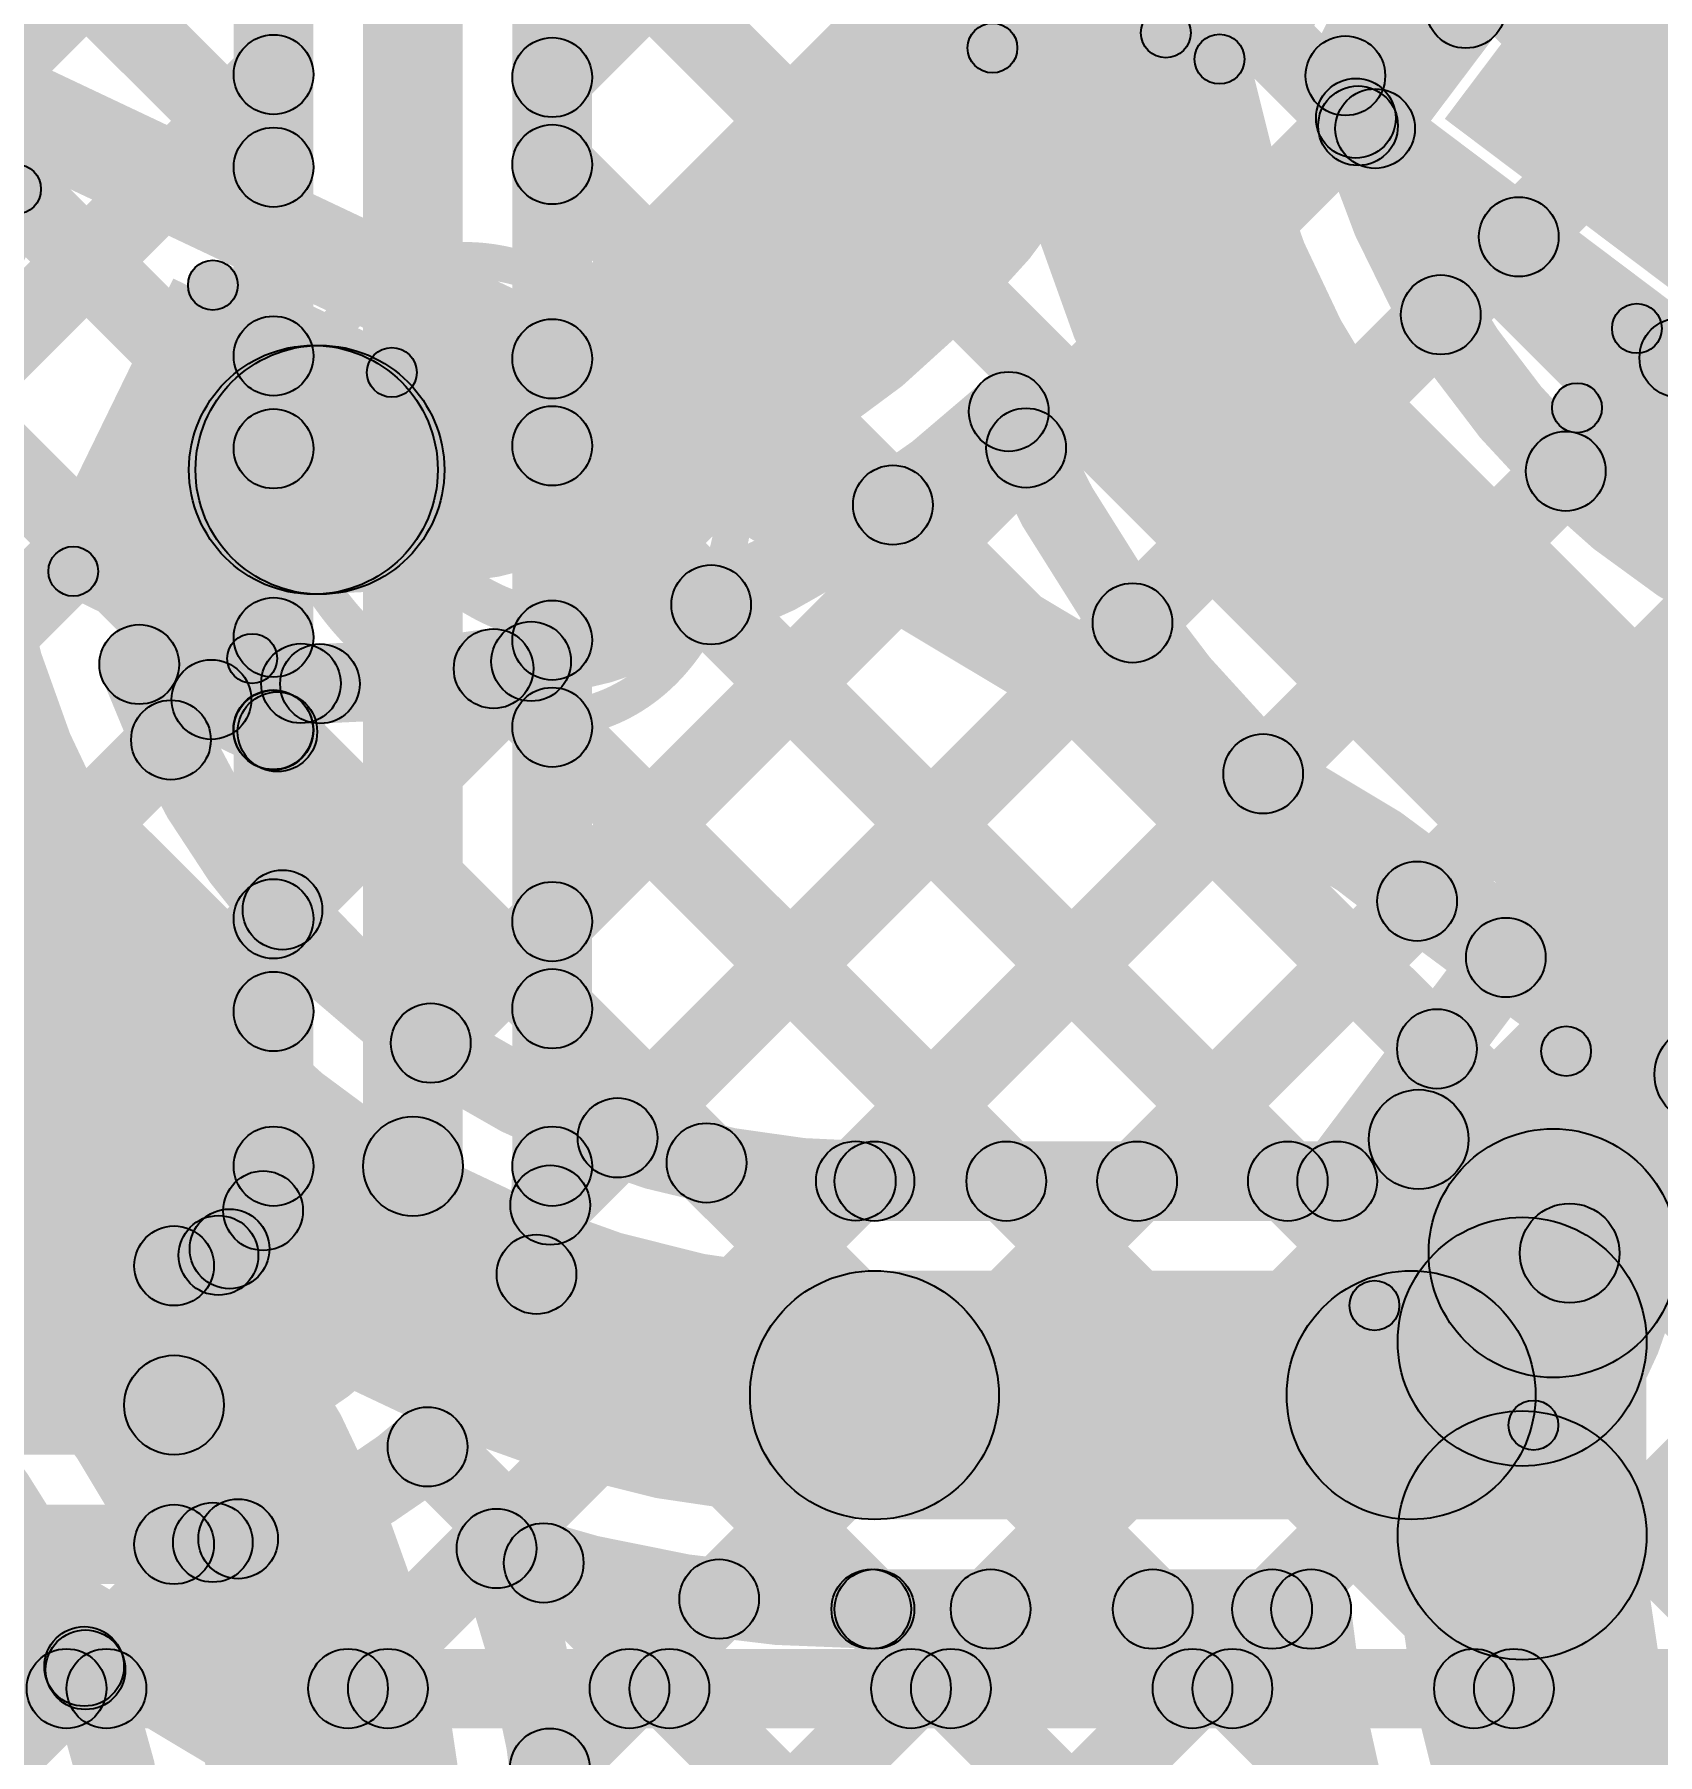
# Model space of a CAD drawing. Header units: millimetres. Extents: x -2.17 to 2.17, y -2.17 to 2.17.
# Drawn here: x 0.408 to 0.5711, y 0.7223 to 0.8952 of the extents above; entities that cross this region are included whole.
import ezdxf

# ---------------------------------------------------------------- set-up
doc = ezdxf.new("R2010")
doc.units = ezdxf.units.MM
doc.header["$MEASUREMENT"] = 0
for name, color, linetype in [('BottomLayer', 5, 'Continuous'), ('Mechanical2', 216, 'Continuous'), ('TopLayer', 1, 'Continuous'), ('TopOverlay', 2, 'Continuous'), ('TopPaste', 8, 'Continuous'), ('TopSolder', 216, 'Continuous')]:
    doc.layers.add(name, color=color, linetype=linetype)

# ---------------------------------------------------------------- blocks, each defined once
blk = doc.blocks.new('WS2812B_M____235')
at = {"layer": 'TopLayer'}
blk.add_hatch(color=1, dxfattribs=at).paths.add_polyline_path([(0.03503955, 0.05078735), (0.09409465, 0.05078735), (0.09409465, 0.01141725), (0.03503955, 0.01141725)])
at = {"layer": 'TopOverlay'}
for points in [[(0.06999989642857143, 0.07250009999999744), (0.06999990357142857, 0.06750010000000255), (-0.07000009642857143, 0.06749990000000256), (-0.07000010357142857, 0.07249989999999745)], [(0.0674999, 0.0700001), (0.0724999, 0.0700001), (0.0724999, 0.06), (0.0674999, 0.06)]]:
    blk.add_hatch(color=2, dxfattribs=at).paths.add_polyline_path(points)
h = blk.add_hatch(color=2, dxfattribs=at)
edge = h.paths.add_edge_path()
edge.add_arc((0.0699999, 0.0700001), 0.0025, 0, 360)
h = blk.add_hatch(color=2, dxfattribs=at)
edge = h.paths.add_edge_path()
edge.add_arc((0.0699999, 0.0700001), 0.0025, 0, 360)
h = blk.add_hatch(color=2, dxfattribs=at)
edge = h.paths.add_edge_path()
edge.add_arc((0.0699999, 0.06), 0.0025, 0, 360)
at = {"layer": 'TopPaste'}
blk.add_hatch(color=8, dxfattribs=at).paths.add_polyline_path([(0.03503955, 0.05078735), (0.09409465, 0.05078735), (0.09409465, 0.01141725), (0.03503955, 0.01141725)])
at = {"layer": 'TopSolder'}
blk.add_hatch(color=216, dxfattribs=at).paths.add_polyline_path([(0.03103955, 0.05478735), (0.09809465, 0.05478735), (0.09809465, 0.00741725), (0.03103955, 0.00741725)])
at = {"layer": 'TopOverlay'}
for centre in [(0.0699999, 0.0700001), (0.0699999, 0.0700001), (0.0699999, 0.06)]:
    blk.add_circle(centre, 0.0025, dxfattribs=at)
blk = doc.blocks.new('WS2812B_M____236')
at = {"layer": 'TopOverlay'}
h = blk.add_hatch(color=2, dxfattribs=at)
edge = h.paths.add_edge_path()
edge.add_arc((-0.0700002, 0.0700003), 0.0025, 0, 360)
h = blk.add_hatch(color=2, dxfattribs=at)
edge = h.paths.add_edge_path()
edge.add_arc((-0.0700002, 0.0700003), 0.0025, 0, 360)
for points in [[(0.0700003017857079, 0.07250019999999936), (0.0700002982142921, 0.06750020000000063), (-0.0700002017857079, 0.06750030000000064), (-0.0700001982142921, 0.07250029999999937)], [(-0.0725001999980002, 0.07000020000499983), (-0.0675002000019998, 0.07000039999500017), (-0.0674998000019998, 0.05999989999500017), (-0.0724997999980002, 0.05999970000499983)]]:
    blk.add_hatch(color=2, dxfattribs=at).paths.add_polyline_path(points)
h = blk.add_hatch(color=2, dxfattribs=at)
edge = h.paths.add_edge_path()
edge.add_arc((-0.091, 0.0610003), 0.0025, 0, 360)
h = blk.add_hatch(color=2, dxfattribs=at)
edge = h.paths.add_edge_path()
edge.add_arc((-0.085, 0.0610003), 0.0025, 0, 360)
at = {"layer": 'TopSolder'}
blk.add_hatch(color=216, dxfattribs=at).paths.add_polyline_path([(-0.09809445, 0.05478745), (-0.03103935, 0.05478745), (-0.03103935, 0.00741735), (-0.09809445, 0.00741735)])
at = {"layer": 'TopOverlay', "const_width": 0.005}
blk.add_lwpolyline([(-0.085, 0.0610003, 1), (-0.091, 0.0610003, 1)], format="xyb", close=True, dxfattribs=at)
at = {"layer": 'TopOverlay'}
for centre in [(-0.0700002, 0.0700003), (-0.0700002, 0.0700003), (-0.091, 0.0610003), (-0.085, 0.0610003)]:
    blk.add_circle(centre, 0.0025, dxfattribs=at)
blk = doc.blocks.new('C__0402_405')
at = {"layer": 'TopLayer'}
for points in [[(-0.0275, -0.0125), (-0.0275, 0.0125), (-0.009500000000000003, 0.0125), (-0.009499999999999996, -0.0125)], [(0.009500000000000003, -0.0125), (0.009499999999999996, 0.0125), (0.0275, 0.0125), (0.0275, -0.0125)]]:
    blk.add_hatch(color=1, dxfattribs=at).paths.add_polyline_path(points)
at = {"layer": 'TopOverlay'}
h = blk.add_hatch(color=2, dxfattribs=at)
edge = h.paths.add_edge_path()
edge.add_arc((-0.031, 0.0159999), 0.0025, 0, 360)
h = blk.add_hatch(color=2, dxfattribs=at)
edge = h.paths.add_edge_path()
edge.add_arc((-0.031, 0.0159999), 0.0025, 0, 360)
for points in [[(-0.031, 0.0134999), (-0.031, 0.0184999), (-0.011, 0.0184999), (-0.011, 0.0134999)], [(0.011, 0.0135), (0.011, 0.0185), (0.031, 0.0185), (0.031, 0.0135)], [(-0.0285, -0.016), (-0.0335, -0.016), (-0.0335, 0.0159999), (-0.0285, 0.0159999)], [(0.0335, -0.0159999), (0.0285, -0.0159999), (0.0285, 0.016), (0.0335, 0.016)], [(-0.031, -0.0185), (-0.031, -0.0135), (-0.011, -0.0135), (-0.011, -0.0185)], [(0.011, -0.0184999), (0.011, -0.0134999), (0.031, -0.0134999), (0.031, -0.0184999)]]:
    blk.add_hatch(color=2, dxfattribs=at).paths.add_polyline_path(points)
h = blk.add_hatch(color=2, dxfattribs=at)
edge = h.paths.add_edge_path()
edge.add_arc((-0.011, 0.0159999), 0.0025, 0, 360)
h = blk.add_hatch(color=2, dxfattribs=at)
edge = h.paths.add_edge_path()
edge.add_arc((0.011, 0.016), 0.0025, 0, 360)
h = blk.add_hatch(color=2, dxfattribs=at)
edge = h.paths.add_edge_path()
edge.add_arc((0.031, 0.016), 0.0025, 0, 360)
h = blk.add_hatch(color=2, dxfattribs=at)
edge = h.paths.add_edge_path()
edge.add_arc((0.031, 0.016), 0.0025, 0, 360)
h = blk.add_hatch(color=2, dxfattribs=at)
edge = h.paths.add_edge_path()
edge.add_arc((-0.031, -0.016), 0.0025, 0, 360)
h = blk.add_hatch(color=2, dxfattribs=at)
edge = h.paths.add_edge_path()
edge.add_arc((-0.031, -0.016), 0.0025, 0, 360)
h = blk.add_hatch(color=2, dxfattribs=at)
edge = h.paths.add_edge_path()
edge.add_arc((-0.011, -0.016), 0.0025, 0, 360)
h = blk.add_hatch(color=2, dxfattribs=at)
edge = h.paths.add_edge_path()
edge.add_arc((0.011, -0.0159999), 0.0025, 0, 360)
h = blk.add_hatch(color=2, dxfattribs=at)
edge = h.paths.add_edge_path()
edge.add_arc((0.031, -0.0159999), 0.0025, 0, 360)
h = blk.add_hatch(color=2, dxfattribs=at)
edge = h.paths.add_edge_path()
edge.add_arc((0.031, -0.0159999), 0.0025, 0, 360)
at = {"layer": 'TopPaste'}
for points in [[(-0.0275, -0.0125), (-0.0275, 0.0125), (-0.009500000000000003, 0.0125), (-0.009499999999999996, -0.0125)], [(0.009500000000000003, -0.0125), (0.009499999999999996, 0.0125), (0.0275, 0.0125), (0.0275, -0.0125)]]:
    blk.add_hatch(color=8, dxfattribs=at).paths.add_polyline_path(points)
at = {"layer": 'TopSolder'}
for points in [[(-0.0298622, -0.0148622), (-0.0298622, 0.0148622), (-0.007137800000000003, 0.0148622), (-0.007137799999999997, -0.0148622)], [(0.007137800000000003, -0.0148622), (0.007137799999999997, 0.0148622), (0.0298622, 0.0148622), (0.0298622, -0.0148622)]]:
    blk.add_hatch(color=216, dxfattribs=at).paths.add_polyline_path(points)
at = {"layer": 'TopOverlay'}
for centre in [(-0.031, 0.0159999), (-0.031, 0.0159999), (-0.011, 0.0159999), (0.011, 0.016), (0.031, 0.016), (0.031, 0.016), (-0.031, -0.016), (-0.031, -0.016), (-0.011, -0.016), (0.011, -0.0159999), (0.031, -0.0159999), (0.031, -0.0159999)]:
    blk.add_circle(centre, 0.0025, dxfattribs=at)
blk = doc.blocks.new('C__0402_406')
at = {"layer": 'TopLayer'}
for points in [[(-0.0275, -0.0125), (-0.0275, 0.0125), (-0.009500000000000003, 0.0125), (-0.009499999999999996, -0.0125)], [(0.009500000000000003, -0.0125), (0.009499999999999996, 0.0125), (0.0275, 0.0125), (0.0275, -0.0125)]]:
    blk.add_hatch(color=1, dxfattribs=at).paths.add_polyline_path(points)
at = {"layer": 'TopOverlay'}
h = blk.add_hatch(color=2, dxfattribs=at)
edge = h.paths.add_edge_path()
edge.add_arc((-0.031, 0.016), 0.0025, 0, 360)
h = blk.add_hatch(color=2, dxfattribs=at)
edge = h.paths.add_edge_path()
edge.add_arc((-0.031, 0.016), 0.0025, 0, 360)
for points in [[(-0.031, 0.0135), (-0.031, 0.0185), (-0.011, 0.0185), (-0.011, 0.0135)], [(0.011, 0.0135), (0.011, 0.0185), (0.031, 0.0185), (0.031, 0.0135)], [(-0.0285, -0.016), (-0.0335, -0.016), (-0.0335, 0.016), (-0.0285, 0.016)], [(0.0335, -0.016), (0.0285, -0.016), (0.0285, 0.016), (0.0335, 0.016)], [(-0.031, -0.0185), (-0.031, -0.0135), (-0.011, -0.0135), (-0.011, -0.0185)], [(0.011, -0.0185), (0.011, -0.0135), (0.031, -0.0135), (0.031, -0.0185)]]:
    blk.add_hatch(color=2, dxfattribs=at).paths.add_polyline_path(points)
h = blk.add_hatch(color=2, dxfattribs=at)
edge = h.paths.add_edge_path()
edge.add_arc((-0.011, 0.016), 0.0025, 0, 360)
h = blk.add_hatch(color=2, dxfattribs=at)
edge = h.paths.add_edge_path()
edge.add_arc((0.011, 0.016), 0.0025, 0, 360)
h = blk.add_hatch(color=2, dxfattribs=at)
edge = h.paths.add_edge_path()
edge.add_arc((0.031, 0.016), 0.0025, 0, 360)
h = blk.add_hatch(color=2, dxfattribs=at)
edge = h.paths.add_edge_path()
edge.add_arc((0.031, 0.016), 0.0025, 0, 360)
h = blk.add_hatch(color=2, dxfattribs=at)
edge = h.paths.add_edge_path()
edge.add_arc((-0.031, -0.016), 0.0025, 0, 360)
h = blk.add_hatch(color=2, dxfattribs=at)
edge = h.paths.add_edge_path()
edge.add_arc((-0.031, -0.016), 0.0025, 0, 360)
h = blk.add_hatch(color=2, dxfattribs=at)
edge = h.paths.add_edge_path()
edge.add_arc((-0.011, -0.016), 0.0025, 0, 360)
h = blk.add_hatch(color=2, dxfattribs=at)
edge = h.paths.add_edge_path()
edge.add_arc((0.011, -0.016), 0.0025, 0, 360)
h = blk.add_hatch(color=2, dxfattribs=at)
edge = h.paths.add_edge_path()
edge.add_arc((0.031, -0.016), 0.0025, 0, 360)
h = blk.add_hatch(color=2, dxfattribs=at)
edge = h.paths.add_edge_path()
edge.add_arc((0.031, -0.016), 0.0025, 0, 360)
at = {"layer": 'TopPaste'}
for points in [[(-0.0275, -0.0125), (-0.0275, 0.0125), (-0.009500000000000003, 0.0125), (-0.009499999999999996, -0.0125)], [(0.009500000000000003, -0.0125), (0.009499999999999996, 0.0125), (0.0275, 0.0125), (0.0275, -0.0125)]]:
    blk.add_hatch(color=8, dxfattribs=at).paths.add_polyline_path(points)
at = {"layer": 'TopSolder'}
for points in [[(-0.0298622, -0.0148622), (-0.0298622, 0.0148622), (-0.007137800000000003, 0.0148622), (-0.007137799999999997, -0.0148622)], [(0.007137800000000003, -0.0148622), (0.007137799999999997, 0.0148622), (0.0298622, 0.0148622), (0.0298622, -0.0148622)]]:
    blk.add_hatch(color=216, dxfattribs=at).paths.add_polyline_path(points)
at = {"layer": 'TopOverlay'}
for centre in [(-0.031, 0.016), (-0.031, 0.016), (-0.011, 0.016), (0.011, 0.016), (0.031, 0.016), (0.031, 0.016), (-0.031, -0.016), (-0.031, -0.016), (-0.011, -0.016), (0.011, -0.016), (0.031, -0.016), (0.031, -0.016)]:
    blk.add_circle(centre, 0.0025, dxfattribs=at)

msp = doc.modelspace()

# ---------------------------------------------------------------- hatches: boundary and pattern name
at = {"layer": 'BottomLayer'}
for points in [[(-0.6987531271247461, 1.922042472875254), (-0.6930962728752539, 1.927699327124746), (0.4348284271247461, 0.7997746271247461), (0.4291715728752539, 0.7941177728752539)], [(-0.7194590271247462, 1.914464072875254), (-0.7138021728752538, 1.920120927124746), (0.4304029271247461, 0.7759158271247462), (0.4247460728752538, 0.7702589728752539)], [(0.4628284271247461, 0.8880030728752538), (0.4571715728752538, 0.8936599271247462), (1.228821172875254, 1.665309527124746), (1.234478027124746, 1.659652672875254)], [(0.4628284271247461, 0.8597187728752539), (0.4571715728752538, 0.8653756271247461), (1.245293572875254, 1.653497627124746), (1.250950427124746, 1.647840772875254)], [(0.4628284271247461, 0.8314344728752538), (0.4571715728752538, 0.8370913271247461), (1.261765972875254, 1.641685727124746), (1.267422827124746, 1.636028872875254)], [(0.4628284271247461, 0.8031501728752538), (0.4571715728752538, 0.8088070271247462), (1.278238372875254, 1.629873827124746), (1.283895227124746, 1.624216972875254)], [(0.4626282271247462, 0.7746656728752539), (0.4569713728752539, 0.7803225271247461), (1.294710672875254, 1.618061827124746), (1.300367527124746, 1.612404972875254)], [(0.4423079271247461, 0.7260610728752539), (0.4366510728752538, 0.7317179271247461), (1.311183072875254, 1.606249927124746), (1.316839927124746, 1.600593072875254)], [(0.4705922271247461, 0.7260610728752539), (0.4649353728752539, 0.7317179271247461), (1.327314472875254, 1.594097027124746), (1.332971327124746, 1.588440172875254)], [(0.4988765271247461, 0.7260610728752539), (0.4932196728752539, 0.7317179271247461), (1.341773772875254, 1.580272027124746), (1.347430627124746, 1.574615172875254)], [(0.5271608271247461, 0.7260610728752539), (0.5215039728752539, 0.7317179271247461), (1.356232972875254, 1.566446927124746), (1.361889827124746, 1.560790072875254)], [(0.5554451271247461, 0.7260610728752539), (0.5497882728752539, 0.7317179271247461), (1.370692172875254, 1.552621827124746), (1.376349027124746, 1.546964972875254)], [(0.1886715728752538, 1.260892172875254), (0.1943284271247462, 1.266549027124746), (0.8666595271247461, 0.5942179271247462), (0.8610026728752539, 0.5885610728752538)], [(0.1929296728752538, 1.115212572875254), (0.1985865271247462, 1.120869427124746), (0.4348284271247461, 0.8846275271247461), (0.4291715728752539, 0.8789706728752539)], [(0.1849800728752538, 1.094877872875254), (0.1906369271247462, 1.100534727124746), (0.4348284271247461, 0.8563432271247462), (0.4291715728752539, 0.8506863728752538)], [(0.1635712728752538, 1.088002372875254), (0.1692281271247462, 1.093659227124746), (0.4348284271247461, 0.8280589271247462), (0.4291715728752539, 0.8224020728752539)], [(0.4635636728752539, 0.9577157728752539), (0.4692205271247462, 0.9633726271247461), (0.8383752271247461, 0.5942179271247462), (0.8327183728752539, 0.5885610728752538)], [(0.451, 0.7813895), (0.441, 0.7813895), (0.441, 0.9563895), (0.451, 0.9563895)], [(0.436, 0.7813895), (0.428, 0.7813895), (0.428, 0.9409915), (0.436, 0.9409915)], [(0.464, 0.7813895), (0.456, 0.7813895), (0.456, 0.9409915), (0.464, 0.9409915)], [(0.4571715728752538, 0.9358235728752539), (0.4628284271247461, 0.9414804271247461), (0.8100909271247462, 0.5942179271247462), (0.8044340728752538, 0.5885610728752538)], [(0.2443178271247462, 0.7260610728752539), (0.2386609728752538, 0.7317179271247461), (0.4291715728752539, 0.9222285271247461), (0.4348284271247461, 0.9165716728752539)], [(0.4571715728752538, 0.9075392728752538), (0.4628284271247461, 0.9131961271247462), (0.7818066271247461, 0.5942179271247462), (0.7761497728752539, 0.5885610728752538)], [(0.2726021271247462, 0.7260610728752539), (0.2669452728752538, 0.7317179271247461), (0.4291715728752539, 0.8939442271247462), (0.4348284271247461, 0.8882873728752538)], [(0.4571715728752538, 0.8792549728752539), (0.4628284271247461, 0.8849118271247461), (0.6187907271247461, 0.7289495271247461), (0.6131338728752539, 0.7232926728752539)], [(0.3452723271247462, 0.7704469728752539), (0.3396154728752538, 0.7761038271247461), (0.4291715728752539, 0.8656599271247462), (0.4348284271247461, 0.8600030728752539)], [(0.4571715728752538, 0.8509706728752539), (0.4628284271247461, 0.8566275271247461), (0.5877380271247461, 0.7317179271247461), (0.5820811728752538, 0.7260610728752539)], [(0.3716707271247462, 0.7685610728752539), (0.3660138728752538, 0.7742179271247461), (0.4291715728752539, 0.8373756271247461), (0.4348284271247461, 0.8317187728752539)], [(0.4571715728752538, 0.8226863728752538), (0.4628284271247461, 0.8283432271247462), (0.5594537271247462, 0.7317179271247461), (0.5537968728752538, 0.7260610728752539)], [(0.3999550271247462, 0.7685610728752539), (0.3942981728752538, 0.7742179271247461), (0.4291715728752539, 0.8090913271247462), (0.4348284271247461, 0.8034344728752538)], [(0.4571715728752538, 0.7944020728752539), (0.4628284271247461, 0.8000589271247461), (0.5311694271247461, 0.7317179271247461), (0.5255125728752539, 0.7260610728752539)], [(0.4292895271247462, 0.7696112728752539), (0.4236326728752539, 0.7752681271247461), (0.4281213728752539, 0.7797568271247461), (0.4337782271247461, 0.7740999728752539)], [(0.344398, 0.7673895), (0.344398, 0.7753895), (0.422, 0.7753895), (0.422, 0.7673895)], [(0.4555870728752539, 0.7677022728752538), (0.4612439271247462, 0.7733591271247462), (0.5028851271247461, 0.7317179271247461), (0.4972282728752538, 0.7260610728752539)], [(0.329, 0.7523895), (0.329, 0.7623895), (0.422, 0.7623895), (0.422, 0.7523895)], [(0.4446431728752538, 0.7503618728752539), (0.4503000271247461, 0.7560187271247462), (0.4746008271247462, 0.7317179271247461), (0.4689439728752539, 0.7260610728752539)], [(0.344398, 0.7393895), (0.344398, 0.7473895), (0.422, 0.7473895), (0.422, 0.7393895)], [(0.3978753728752538, 0.7405610728752539), (0.4035322271247462, 0.7462179271247461), (0.4180322271247462, 0.7317179271247461), (0.4123753728752538, 0.7260610728752539)], [(0.4140236271247462, 0.7260610728752539), (0.4083667728752538, 0.7317179271247461), (0.4230669728752539, 0.7464181271247461), (0.4287238271247462, 0.7407612728752538)], [(0.4256102728752539, 0.7411104728752539), (0.4312671271247461, 0.7467673271247461), (0.4463165271247461, 0.7317179271247461), (0.4406596728752539, 0.7260610728752539)], [(0.01, 0.7248895), (0.01, 0.7328895), (0.594, 0.7328895), (0.594, 0.7248895)]]:
    msp.add_hatch(color=5, dxfattribs=at).paths.add_polyline_path(points)
h = msp.add_hatch(color=5, dxfattribs=at)
edge = h.paths.add_edge_path()
edge.add_arc((0.432, 0.8911158), 0.004, 0, 360)
h = msp.add_hatch(color=5, dxfattribs=at)
edge = h.paths.add_edge_path()
edge.add_arc((0.46, 0.8908315), 0.004, 0, 360)
h = msp.add_hatch(color=5, dxfattribs=at)
edge = h.paths.add_edge_path()
edge.add_arc((0.432, 0.8817991), 0.004, 0, 360)
h = msp.add_hatch(color=5, dxfattribs=at)
edge = h.paths.add_edge_path()
edge.add_arc((0.46, 0.8820834), 0.004, 0, 360)
h = msp.add_hatch(color=5, dxfattribs=at)
edge = h.paths.add_edge_path()
edge.add_arc((0.432, 0.8628315), 0.004, 0, 360)
h = msp.add_hatch(color=5, dxfattribs=at)
edge = h.paths.add_edge_path()
edge.add_arc((0.46, 0.8625472), 0.004, 0, 360)
h = msp.add_hatch(color=5, dxfattribs=at)
edge = h.paths.add_edge_path()
edge.add_arc((0.46, 0.8537991), 0.004, 0, 360)
h = msp.add_hatch(color=5, dxfattribs=at)
edge = h.paths.add_edge_path()
edge.add_arc((0.432, 0.8535148), 0.004, 0, 360)
h = msp.add_hatch(color=5, dxfattribs=at)
edge = h.paths.add_edge_path()
edge.add_arc((0.432, 0.8345472), 0.004, 0, 360)
h = msp.add_hatch(color=5, dxfattribs=at)
edge = h.paths.add_edge_path()
edge.add_arc((0.46, 0.8342629), 0.004, 0, 360)
h = msp.add_hatch(color=5, dxfattribs=at)
edge = h.paths.add_edge_path()
edge.add_arc((0.432, 0.8252305), 0.004, 0, 360)
h = msp.add_hatch(color=5, dxfattribs=at)
edge = h.paths.add_edge_path()
edge.add_arc((0.46, 0.8255148), 0.004, 0, 360)
h = msp.add_hatch(color=5, dxfattribs=at)
edge = h.paths.add_edge_path()
edge.add_arc((0.432, 0.8062629), 0.004, 0, 360)
h = msp.add_hatch(color=5, dxfattribs=at)
edge = h.paths.add_edge_path()
edge.add_arc((0.46, 0.8059786), 0.004, 0, 360)
h = msp.add_hatch(color=5, dxfattribs=at)
edge = h.paths.add_edge_path()
edge.add_arc((0.432, 0.7969462), 0.004, 0, 360)
h = msp.add_hatch(color=5, dxfattribs=at)
edge = h.paths.add_edge_path()
edge.add_arc((0.46, 0.7972305), 0.004, 0, 360)
h = msp.add_hatch(color=5, dxfattribs=at)
edge = h.paths.add_edge_path()
edge.add_arc((0.432, 0.7813895), 0.004, 0, 360)
h = msp.add_hatch(color=5, dxfattribs=at)
edge = h.paths.add_edge_path()
edge.add_arc((0.432, 0.7813895), 0.004, 0, 360)
h = msp.add_hatch(color=5, dxfattribs=at)
edge = h.paths.add_edge_path()
edge.add_arc((0.446, 0.7813895), 0.005, 0, 360)
h = msp.add_hatch(color=5, dxfattribs=at)
edge = h.paths.add_edge_path()
edge.add_arc((0.446, 0.7813895), 0.005, 0, 360)
h = msp.add_hatch(color=5, dxfattribs=at)
edge = h.paths.add_edge_path()
edge.add_arc((0.46, 0.7813895), 0.004, 0, 360)
h = msp.add_hatch(color=5, dxfattribs=at)
edge = h.paths.add_edge_path()
edge.add_arc((0.46, 0.7813895), 0.004, 0, 360)
h = msp.add_hatch(color=5, dxfattribs=at)
edge = h.paths.add_edge_path()
edge.add_arc((0.4597998, 0.7774941), 0.004, 0, 360)
h = msp.add_hatch(color=5, dxfattribs=at)
edge = h.paths.add_edge_path()
edge.add_arc((0.4309498, 0.7769284), 0.004, 0, 360)
h = msp.add_hatch(color=5, dxfattribs=at)
edge = h.paths.add_edge_path()
edge.add_arc((0.4264611, 0.7724397), 0.004, 0, 360)
h = msp.add_hatch(color=5, dxfattribs=at)
edge = h.paths.add_edge_path()
edge.add_arc((0.4275745, 0.7730874), 0.004, 0, 360)
h = msp.add_hatch(color=5, dxfattribs=at)
edge = h.paths.add_edge_path()
edge.add_arc((0.422, 0.7713895), 0.004, 0, 360)
h = msp.add_hatch(color=5, dxfattribs=at)
edge = h.paths.add_edge_path()
edge.add_arc((0.422, 0.7713895), 0.004, 0, 360)
h = msp.add_hatch(color=5, dxfattribs=at)
edge = h.paths.add_edge_path()
edge.add_arc((0.4584155, 0.7705307), 0.004, 0, 360)
h = msp.add_hatch(color=5, dxfattribs=at)
edge = h.paths.add_edge_path()
edge.add_arc((0.422, 0.7573895), 0.005, 0, 360)
h = msp.add_hatch(color=5, dxfattribs=at)
edge = h.paths.add_edge_path()
edge.add_arc((0.422, 0.7573895), 0.005, 0, 360)
h = msp.add_hatch(color=5, dxfattribs=at)
edge = h.paths.add_edge_path()
edge.add_arc((0.4474716, 0.7531903), 0.004, 0, 360)
h = msp.add_hatch(color=5, dxfattribs=at)
edge = h.paths.add_edge_path()
edge.add_arc((0.422, 0.7433895), 0.004, 0, 360)
h = msp.add_hatch(color=5, dxfattribs=at)
edge = h.paths.add_edge_path()
edge.add_arc((0.422, 0.7433895), 0.004, 0, 360)
h = msp.add_hatch(color=5, dxfattribs=at)
edge = h.paths.add_edge_path()
edge.add_arc((0.4258954, 0.7435897), 0.004, 0, 360)
h = msp.add_hatch(color=5, dxfattribs=at)
edge = h.paths.add_edge_path()
edge.add_arc((0.4284387, 0.7439389), 0.004, 0, 360)
h = msp.add_hatch(color=5, dxfattribs=at)
edge = h.paths.add_edge_path()
edge.add_arc((0.4111952, 0.7288895), 0.004, 0, 360)
h = msp.add_hatch(color=5, dxfattribs=at)
edge = h.paths.add_edge_path()
edge.add_arc((0.4152038, 0.7288895), 0.004, 0, 360)
h = msp.add_hatch(color=5, dxfattribs=at)
edge = h.paths.add_edge_path()
edge.add_arc((0.4394795, 0.7288895), 0.004, 0, 360)
h = msp.add_hatch(color=5, dxfattribs=at)
edge = h.paths.add_edge_path()
edge.add_arc((0.4434881, 0.7288895), 0.004, 0, 360)
h = msp.add_hatch(color=5, dxfattribs=at)
edge = h.paths.add_edge_path()
edge.add_arc((0.4677638, 0.7288895), 0.004, 0, 360)
h = msp.add_hatch(color=5, dxfattribs=at)
edge = h.paths.add_edge_path()
edge.add_arc((0.4717724, 0.7288895), 0.004, 0, 360)
h = msp.add_hatch(color=5, dxfattribs=at)
edge = h.paths.add_edge_path()
edge.add_arc((0.4960481, 0.7288895), 0.004, 0, 360)
h = msp.add_hatch(color=5, dxfattribs=at)
edge = h.paths.add_edge_path()
edge.add_arc((0.5000567, 0.7288895), 0.004, 0, 360)
h = msp.add_hatch(color=5, dxfattribs=at)
edge = h.paths.add_edge_path()
edge.add_arc((0.5243324, 0.7288895), 0.004, 0, 360)
h = msp.add_hatch(color=5, dxfattribs=at)
edge = h.paths.add_edge_path()
edge.add_arc((0.528341, 0.7288895), 0.004, 0, 360)
h = msp.add_hatch(color=5, dxfattribs=at)
edge = h.paths.add_edge_path()
edge.add_arc((0.5526167, 0.7288895), 0.004, 0, 360)
h = msp.add_hatch(color=5, dxfattribs=at)
edge = h.paths.add_edge_path()
edge.add_arc((0.5566253, 0.7288895), 0.004, 0, 360)
at = {"layer": 'TopLayer'}
for points in [[(0.5432877779753466, 0.8892499190831996), (0.5360974220246535, 0.8927568809168004), (0.5530307220246535, 0.9274753809168004), (0.5602210779753465, 0.9239684190831996)], [(0.5458785439079228, 0.88327774238596), (0.5394894560920772, 0.88809225761404), (0.5596070560920772, 0.91478925761404), (0.5659961439079227, 0.90997474238596)], [(0.5435777271247462, 0.8838994728752538), (0.5379208728752538, 0.8895563271247462), (0.5489600728752538, 0.9005955271247461), (0.5546169271247462, 0.8949386728752539)], [(0.5381336728752538, 0.8831459728752539), (0.5437905271247462, 0.8888028271247461), (0.5975082271247462, 0.8350851271247461), (0.5918513728752539, 0.8294282728752539)], [(0.5402767419830172, 0.882490456395716), (0.5450912580169828, 0.888879543604284), (0.6066302580169828, 0.842506643604284), (0.6018157419830172, 0.8361175563957159)], [(0.5521110271247461, 0.8641484728752539), (0.5464541728752539, 0.8698053271247461), (0.5542872728752538, 0.8776384271247462), (0.5599441271247462, 0.8719815728752539)], [(0.5646688271247462, 0.8484219728752539), (0.5590119728752538, 0.8540788271247461), (0.5704169728752538, 0.8654838271247461), (0.5760738271247462, 0.8598269728752539)], [(0.436, 0.8388895), (0.436, 0.8638895), (0.4366569, 0.8638895), (0.4366569, 0.8388895)], [(0.4506239271247461, 0.7909456728752539), (0.4449670728752538, 0.7966025271247461), (0.5047810728752539, 0.8564165271247461), (0.5104379271247461, 0.8507596728752539)], [(0.4914016728752539, 0.8450250728752539), (0.4970585271247461, 0.8506819271247461), (0.5517251271247462, 0.7960153271247461), (0.5460682728752538, 0.7903584728752538)], [(0.4731381728752538, 0.8350042728752538), (0.4787950271247461, 0.8406611271247462), (0.5367382271247462, 0.7827179271247462), (0.5310813728752538, 0.7770610728752538)], [(0.4693887271247462, 0.7814261728752538), (0.4637318728752539, 0.7870830271247461), (0.5154763728752538, 0.8388275271247462), (0.5211332271247462, 0.8331706728752538)], [(0.4167466085686682, 0.8282398271529389), (0.4202535914313318, 0.8354301728470611), (0.4341344914313318, 0.8286599728470612), (0.4306275085686682, 0.8214696271529388)], [(0.4357233271247462, 0.8043293728752539), (0.4300664728752538, 0.8099862271247461), (0.4550465728752539, 0.8349663271247462), (0.4607034271247462, 0.8293094728752538)], [(0.4512813728752539, 0.8285767728752539), (0.4569382271247461, 0.8342336271247461), (0.5084539271247461, 0.7827179271247462), (0.5027970728752539, 0.7770610728752538)], [(0.4359761668931507, 0.8233112963614542), (0.4287858331068494, 0.8268183036385458), (0.4311567331068493, 0.8316793036385458), (0.4383470668931507, 0.8281722963614542)], [(0.4245190271247462, 0.8214093728752538), (0.4188621728752538, 0.8270662271247461), (0.4229227728752539, 0.8311268271247462), (0.4285796271247461, 0.8254699728752538)], [(0.4291326728752539, 0.8224411728752539), (0.4347895271247462, 0.8280980271247461), (0.4783368271247461, 0.7845507271247462), (0.4726799728752539, 0.7788938728752538)], [(0.4933302271247462, 0.7770833728752539), (0.4876733728752539, 0.7827402271247461), (0.5286035728752538, 0.8236704271247461), (0.5342604271247462, 0.8180135728752539)], [(0.5215922271247462, 0.7770610728752538), (0.5159353728752538, 0.7827179271247462), (0.5440751728752539, 0.8108577271247461), (0.5497320271247461, 0.8052008728752539)], [(0.5420709423814888, 0.7774822403603118), (0.5356818576185112, 0.7822967596396883), (0.5526238576185112, 0.8047795596396882), (0.5590129423814888, 0.7999650403603118)], [(0.5662183816935429, 0.7696476303826011), (0.5582320183064571, 0.775665769617399), (0.5717728183064571, 0.7936350696173989), (0.5797591816935429, 0.787616930382601)], [(0.5440420256415082, 0.780098021879121), (0.5500601743584919, 0.788084378120879), (0.5652342743584918, 0.776649878120879), (0.5592161256415081, 0.768663521879121)], [(0.4923723, 0.7758895), (0.4923723, 0.7838895), (0.5388764, 0.7838895), (0.5388764, 0.7758895)], [(0.3644388728752538, 0.7739977728752538), (0.3700957271247462, 0.7796546271247461), (0.4157961271247462, 0.7339542271247461), (0.4101392728752538, 0.7282973728752539)], [(0.4923723, 0.7458895), (0.4923723, 0.7708895), (0.5462972, 0.7708895), (0.5462972, 0.7458895)], [(0.5699504, 0.7442987), (0.5449504, 0.7442987), (0.5449504, 0.7637596), (0.5699504, 0.7637596)], [(0.4563108728752538, 0.7386943728752539), (0.4619677271247462, 0.7443512271247461), (0.5182724271247462, 0.6880465271247461), (0.5126155728752538, 0.6823896728752539)], [(0.4625925271247461, 0.7180613728752538), (0.4569356728752538, 0.7237182271247461), (0.4739413728752538, 0.7407239271247461), (0.4795982271247461, 0.7350670728752539)], [(0.4923723, 0.7328895), (0.4923723, 0.7408895), (0.5362479, 0.7408895), (0.5362479, 0.7328895)], [(0.4638594271247461, 0.6910439728752539), (0.4582025728752538, 0.6967008271247461), (0.5012196728752538, 0.7397179271247462), (0.5068765271247462, 0.7340610728752539)], [(0.4834894271247461, 0.6823896728752539), (0.4778325728752539, 0.6880465271247461), (0.5295039728752539, 0.7397179271247462), (0.5351608271247461, 0.7340610728752539)], [(0.4892280728752539, 0.7340614728752538), (0.4948849271247461, 0.7397183271247462), (0.5495262271247462, 0.6850770271247462), (0.5438693728752538, 0.6794201728752538)], [(0.5175127728752539, 0.7340610728752539), (0.5231696271247461, 0.7397179271247462), (0.5428336271247461, 0.7200539271247461), (0.5371767728752539, 0.7143970728752539)], [(0.4027453271247462, 0.7147827728752538), (0.3970884728752538, 0.7204396271247462), (0.4102657728752538, 0.7336169271247461), (0.4159226271247462, 0.7279600728752539)]]:
    msp.add_hatch(color=1, dxfattribs=at).paths.add_polyline_path(points)
h = msp.add_hatch(color=1, dxfattribs=at)
edge = h.paths.add_edge_path()
edge.add_arc((0.5517885, 0.8977671), 0.004, 0, 360)
h = msp.add_hatch(color=1, dxfattribs=at)
edge = h.paths.add_edge_path()
edge.add_arc((0.5396926, 0.8910034), 0.004, 0, 360)
h = msp.add_hatch(color=1, dxfattribs=at)
edge = h.paths.add_edge_path()
edge.add_arc((0.5396926, 0.8910034), 0.004, 0, 360)
h = msp.add_hatch(color=1, dxfattribs=at)
edge = h.paths.add_edge_path()
edge.add_arc((0.5407493, 0.8867279), 0.004, 0, 360)
h = msp.add_hatch(color=1, dxfattribs=at)
edge = h.paths.add_edge_path()
edge.add_arc((0.5409621, 0.8859744), 0.004, 0, 360)
h = msp.add_hatch(color=1, dxfattribs=at)
edge = h.paths.add_edge_path()
edge.add_arc((0.542684, 0.885685), 0.004, 0, 360)
h = msp.add_hatch(color=1, dxfattribs=at)
edge = h.paths.add_edge_path()
edge.add_arc((0.542684, 0.885685), 0.004, 0, 360)
h = msp.add_hatch(color=1, dxfattribs=at)
edge = h.paths.add_edge_path()
edge.add_arc((0.5571157, 0.87481), 0.004, 0, 360)
h = msp.add_hatch(color=1, dxfattribs=at)
edge = h.paths.add_edge_path()
edge.add_arc((0.5492826, 0.8669769), 0.004, 0, 360)
h = msp.add_hatch(color=1, dxfattribs=at)
edge = h.paths.add_edge_path()
edge.add_arc((0.5732454, 0.8626554), 0.004, 0, 360)
h = msp.add_hatch(color=1, dxfattribs=at)
edge = h.paths.add_edge_path()
edge.add_arc((0.436, 0.8513895), 0.0125, 0, 360)
h = msp.add_hatch(color=1, dxfattribs=at)
edge = h.paths.add_edge_path()
edge.add_arc((0.4366569, 0.8513895), 0.0125, 0, 360)
h = msp.add_hatch(color=1, dxfattribs=at)
edge = h.paths.add_edge_path()
edge.add_arc((0.4366569, 0.8513895), 0.0125, 0, 360)
h = msp.add_hatch(color=1, dxfattribs=at)
edge = h.paths.add_edge_path()
edge.add_arc((0.5058678, 0.8572414), 0.004, 0, 360)
h = msp.add_hatch(color=1, dxfattribs=at)
edge = h.paths.add_edge_path()
edge.add_arc((0.5058678, 0.8572414), 0.004, 0, 360)
h = msp.add_hatch(color=1, dxfattribs=at)
edge = h.paths.add_edge_path()
edge.add_arc((0.5076095, 0.8535881), 0.004, 0, 360)
h = msp.add_hatch(color=1, dxfattribs=at)
edge = h.paths.add_edge_path()
edge.add_arc((0.5618404, 0.8512504), 0.004, 0, 360)
h = msp.add_hatch(color=1, dxfattribs=at)
edge = h.paths.add_edge_path()
edge.add_arc((0.4942301, 0.8478535), 0.004, 0, 360)
h = msp.add_hatch(color=1, dxfattribs=at)
edge = h.paths.add_edge_path()
edge.add_arc((0.4759666, 0.8378327), 0.004, 0, 360)
h = msp.add_hatch(color=1, dxfattribs=at)
edge = h.paths.add_edge_path()
edge.add_arc((0.5183048, 0.8359991), 0.004, 0, 360)
h = msp.add_hatch(color=1, dxfattribs=at)
edge = h.paths.add_edge_path()
edge.add_arc((0.4185001, 0.831835), 0.004, 0, 360)
h = msp.add_hatch(color=1, dxfattribs=at)
edge = h.paths.add_edge_path()
edge.add_arc((0.4185001, 0.831835), 0.004, 0, 360)
h = msp.add_hatch(color=1, dxfattribs=at)
edge = h.paths.add_edge_path()
edge.add_arc((0.4541098, 0.8314052), 0.004, 0, 360)
h = msp.add_hatch(color=1, dxfattribs=at)
edge = h.paths.add_edge_path()
edge.add_arc((0.457875, 0.8321379), 0.004, 0, 360)
h = msp.add_hatch(color=1, dxfattribs=at)
edge = h.paths.add_edge_path()
edge.add_arc((0.4347519, 0.8299258), 0.004, 0, 360)
h = msp.add_hatch(color=1, dxfattribs=at)
edge = h.paths.add_edge_path()
edge.add_arc((0.4366569, 0.8298895), 0.004, 0, 360)
h = msp.add_hatch(color=1, dxfattribs=at)
edge = h.paths.add_edge_path()
edge.add_arc((0.4257512, 0.8282984), 0.004, 0, 360)
h = msp.add_hatch(color=1, dxfattribs=at)
edge = h.paths.add_edge_path()
edge.add_arc((0.4216906, 0.8242378), 0.004, 0, 360)
h = msp.add_hatch(color=1, dxfattribs=at)
edge = h.paths.add_edge_path()
edge.add_arc((0.4319611, 0.8252696), 0.004, 0, 360)
h = msp.add_hatch(color=1, dxfattribs=at)
edge = h.paths.add_edge_path()
edge.add_arc((0.432381, 0.8250648), 0.004, 0, 360)
h = msp.add_hatch(color=1, dxfattribs=at)
edge = h.paths.add_edge_path()
edge.add_arc((0.432381, 0.8250648), 0.004, 0, 360)
h = msp.add_hatch(color=1, dxfattribs=at)
edge = h.paths.add_edge_path()
edge.add_arc((0.531432, 0.820842), 0.004, 0, 360)
h = msp.add_hatch(color=1, dxfattribs=at)
edge = h.paths.add_edge_path()
edge.add_arc((0.4328949, 0.8071578), 0.004, 0, 360)
h = msp.add_hatch(color=1, dxfattribs=at)
edge = h.paths.add_edge_path()
edge.add_arc((0.5469036, 0.8080293), 0.004, 0, 360)
h = msp.add_hatch(color=1, dxfattribs=at)
edge = h.paths.add_edge_path()
edge.add_arc((0.5558184, 0.8023723), 0.004, 0, 360)
h = msp.add_hatch(color=1, dxfattribs=at)
edge = h.paths.add_edge_path()
edge.add_arc((0.5558184, 0.8023723), 0.004, 0, 360)
h = msp.add_hatch(color=1, dxfattribs=at)
edge = h.paths.add_edge_path()
edge.add_arc((0.4477955, 0.7937741), 0.004, 0, 360)
h = msp.add_hatch(color=1, dxfattribs=at)
edge = h.paths.add_edge_path()
edge.add_arc((0.5488967, 0.7931869), 0.004, 0, 360)
h = msp.add_hatch(color=1, dxfattribs=at)
edge = h.paths.add_edge_path()
edge.add_arc((0.575766, 0.790626), 0.005, 0, 360)
h = msp.add_hatch(color=1, dxfattribs=at)
edge = h.paths.add_edge_path()
edge.add_arc((0.5470511, 0.7840912), 0.005, 0, 360)
h = msp.add_hatch(color=1, dxfattribs=at)
edge = h.paths.add_edge_path()
edge.add_arc((0.4665603, 0.7842546), 0.004, 0, 360)
h = msp.add_hatch(color=1, dxfattribs=at)
edge = h.paths.add_edge_path()
edge.add_arc((0.4755084, 0.7817223), 0.004, 0, 360)
h = msp.add_hatch(color=1, dxfattribs=at)
edge = h.paths.add_edge_path()
edge.add_arc((0.5605644, 0.7726567), 0.0125, 0, 360)
h = msp.add_hatch(color=1, dxfattribs=at)
edge = h.paths.add_edge_path()
edge.add_arc((0.4905018, 0.7799118), 0.004, 0, 360)
h = msp.add_hatch(color=1, dxfattribs=at)
edge = h.paths.add_edge_path()
edge.add_arc((0.4923723, 0.7798895), 0.004, 0, 360)
h = msp.add_hatch(color=1, dxfattribs=at)
edge = h.paths.add_edge_path()
edge.add_arc((0.4923723, 0.7798895), 0.004, 0, 360)
h = msp.add_hatch(color=1, dxfattribs=at)
edge = h.paths.add_edge_path()
edge.add_arc((0.5056255, 0.7798895), 0.004, 0, 360)
h = msp.add_hatch(color=1, dxfattribs=at)
edge = h.paths.add_edge_path()
edge.add_arc((0.5187638, 0.7798895), 0.004, 0, 360)
h = msp.add_hatch(color=1, dxfattribs=at)
edge = h.paths.add_edge_path()
edge.add_arc((0.5339098, 0.7798895), 0.004, 0, 360)
h = msp.add_hatch(color=1, dxfattribs=at)
edge = h.paths.add_edge_path()
edge.add_arc((0.5388764, 0.7798895), 0.004, 0, 360)
h = msp.add_hatch(color=1, dxfattribs=at)
edge = h.paths.add_edge_path()
edge.add_arc((0.5388764, 0.7798895), 0.004, 0, 360)
h = msp.add_hatch(color=1, dxfattribs=at)
edge = h.paths.add_edge_path()
edge.add_arc((0.5622252, 0.7726567), 0.005, 0, 360)
h = msp.add_hatch(color=1, dxfattribs=at)
edge = h.paths.add_edge_path()
edge.add_arc((0.5622252, 0.7726567), 0.005, 0, 360)
h = msp.add_hatch(color=1, dxfattribs=at)
edge = h.paths.add_edge_path()
edge.add_arc((0.5574504, 0.7637596), 0.0125, 0, 360)
h = msp.add_hatch(color=1, dxfattribs=at)
edge = h.paths.add_edge_path()
edge.add_arc((0.5574504, 0.7637596), 0.0125, 0, 360)
h = msp.add_hatch(color=1, dxfattribs=at)
edge = h.paths.add_edge_path()
edge.add_arc((0.5574504, 0.7637596), 0.0125, 0, 360)
h = msp.add_hatch(color=1, dxfattribs=at)
edge = h.paths.add_edge_path()
edge.add_arc((0.4923723, 0.7583895), 0.0125, 0, 360)
h = msp.add_hatch(color=1, dxfattribs=at)
edge = h.paths.add_edge_path()
edge.add_arc((0.4923723, 0.7583895), 0.0125, 0, 360)
h = msp.add_hatch(color=1, dxfattribs=at)
edge = h.paths.add_edge_path()
edge.add_arc((0.5462972, 0.7583895), 0.0125, 0, 360)
h = msp.add_hatch(color=1, dxfattribs=at)
edge = h.paths.add_edge_path()
edge.add_arc((0.5462972, 0.7583895), 0.0125, 0, 360)
h = msp.add_hatch(color=1, dxfattribs=at)
edge = h.paths.add_edge_path()
edge.add_arc((0.5574504, 0.7442987), 0.0125, 0, 360)
h = msp.add_hatch(color=1, dxfattribs=at)
edge = h.paths.add_edge_path()
edge.add_arc((0.5574504, 0.7442987), 0.0125, 0, 360)
h = msp.add_hatch(color=1, dxfattribs=at)
edge = h.paths.add_edge_path()
edge.add_arc((0.4544015, 0.7429752), 0.004, 0, 360)
h = msp.add_hatch(color=1, dxfattribs=at)
edge = h.paths.add_edge_path()
edge.add_arc((0.4544015, 0.7429752), 0.004, 0, 360)
h = msp.add_hatch(color=1, dxfattribs=at)
edge = h.paths.add_edge_path()
edge.add_arc((0.4591393, 0.7415228), 0.004, 0, 360)
h = msp.add_hatch(color=1, dxfattribs=at)
edge = h.paths.add_edge_path()
edge.add_arc((0.4767698, 0.7378955), 0.004, 0, 360)
h = msp.add_hatch(color=1, dxfattribs=at)
edge = h.paths.add_edge_path()
edge.add_arc((0.4920565, 0.7368899), 0.004, 0, 360)
h = msp.add_hatch(color=1, dxfattribs=at)
edge = h.paths.add_edge_path()
edge.add_arc((0.4923723, 0.7368895), 0.004, 0, 360)
h = msp.add_hatch(color=1, dxfattribs=at)
edge = h.paths.add_edge_path()
edge.add_arc((0.4923723, 0.7368895), 0.004, 0, 360)
h = msp.add_hatch(color=1, dxfattribs=at)
edge = h.paths.add_edge_path()
edge.add_arc((0.5040481, 0.7368895), 0.004, 0, 360)
h = msp.add_hatch(color=1, dxfattribs=at)
edge = h.paths.add_edge_path()
edge.add_arc((0.5203412, 0.7368895), 0.004, 0, 360)
h = msp.add_hatch(color=1, dxfattribs=at)
edge = h.paths.add_edge_path()
edge.add_arc((0.5323324, 0.7368895), 0.004, 0, 360)
h = msp.add_hatch(color=1, dxfattribs=at)
edge = h.paths.add_edge_path()
edge.add_arc((0.5362479, 0.7368895), 0.004, 0, 360)
h = msp.add_hatch(color=1, dxfattribs=at)
edge = h.paths.add_edge_path()
edge.add_arc((0.5362479, 0.7368895), 0.004, 0, 360)
h = msp.add_hatch(color=1, dxfattribs=at)
edge = h.paths.add_edge_path()
edge.add_arc((0.4129677, 0.7311258), 0.004, 0, 360)
h = msp.add_hatch(color=1, dxfattribs=at)
edge = h.paths.add_edge_path()
edge.add_arc((0.4130942, 0.7307885), 0.004, 0, 360)
h = msp.add_hatch(color=1, dxfattribs=at)
edge = h.paths.add_edge_path()
edge.add_arc((0.4597641, 0.7208898), 0.004, 0, 360)

# ---------------------------------------------------------------- linework, layer by layer
at = {"layer": 'BottomLayer'}
for points, const_width in [([(0.446, 0.7813895, -0.4142135623730951), (0.422, 0.7573895)], 0.01), ([(0.432, 0.7813895, -0.4142135623730951), (0.422, 0.7713895)], 0.008), ([(0.46, 0.7813895, -0.4142135623730951), (0.422, 0.7433895)], 0.008)]:
    msp.add_lwpolyline(points, format="xyb", dxfattribs=dict(at, const_width=const_width))
for centre, radius in [((0.432, 0.8911158), 0.004), ((0.46, 0.8908315), 0.004), ((0.432, 0.8817991), 0.004), ((0.46, 0.8820834), 0.004), ((0.432, 0.8628315), 0.004), ((0.46, 0.8625472), 0.004), ((0.46, 0.8537991), 0.004), ((0.432, 0.8535148), 0.004), ((0.432, 0.8345472), 0.004), ((0.46, 0.8342629), 0.004), ((0.432, 0.8252305), 0.004), ((0.46, 0.8255148), 0.004), ((0.432, 0.8062629), 0.004), ((0.46, 0.8059786), 0.004), ((0.432, 0.7969462), 0.004), ((0.46, 0.7972305), 0.004), ((0.432, 0.7813895), 0.004), ((0.432, 0.7813895), 0.004), ((0.446, 0.7813895), 0.005), ((0.446, 0.7813895), 0.005), ((0.46, 0.7813895), 0.004), ((0.46, 0.7813895), 0.004), ((0.4597998, 0.7774941), 0.004), ((0.4309498, 0.7769284), 0.004), ((0.4264611, 0.7724397), 0.004), ((0.4275745, 0.7730874), 0.004), ((0.422, 0.7713895), 0.004), ((0.422, 0.7713895), 0.004), ((0.4584155, 0.7705307), 0.004), ((0.422, 0.7573895), 0.005), ((0.422, 0.7573895), 0.005), ((0.4474716, 0.7531903), 0.004), ((0.422, 0.7433895), 0.004), ((0.422, 0.7433895), 0.004), ((0.4258954, 0.7435897), 0.004), ((0.4284387, 0.7439389), 0.004), ((0.4111952, 0.7288895), 0.004), ((0.4152038, 0.7288895), 0.004), ((0.4394795, 0.7288895), 0.004), ((0.4434881, 0.7288895), 0.004), ((0.4677638, 0.7288895), 0.004), ((0.4717724, 0.7288895), 0.004), ((0.4960481, 0.7288895), 0.004), ((0.5000567, 0.7288895), 0.004), ((0.5243324, 0.7288895), 0.004), ((0.528341, 0.7288895), 0.004), ((0.5526167, 0.7288895), 0.004), ((0.5566253, 0.7288895), 0.004)]:
    msp.add_circle(centre, radius, dxfattribs=at)
at = {"layer": 'Mechanical2', "const_width": 0.01}
for points in [[(2.1653543, 0.001, 1), (-2.1653543, 0.001, 1)], [(2.081354, -0.01, 1), (-2.049354, -0.01, 1)], [(1.8405512, 0.001, 1), (-1.8405512, 0.001, 1)], [(1.6437008, 0.001, 1), (-1.6437008, 0.001, 1)], [(1.503937, 0, 1), (-1.503937, 0, 1)], [(1.3070866, 0.001, 1), (-1.3070866, 0.001, 1)], [(1.1732283, 0.001, 1), (-1.1732283, 0.001, 1)], [(0.976378, 0.001, 1), (-0.976378, 0.001, 1)], [(0.8425197, 0.001, 1), (-0.8425197, 0.001, 1)]]:
    msp.add_lwpolyline(points, format="xyb", close=True, dxfattribs=at)
at = {"layer": 'TopLayer'}
for points, const_width in [([(0.516398, 0.9311306, -0.4142135623730951), (0.4366569, 0.8513895)], 0.025), ([(0.616398, 0.8076926, -0.4142135623730951), (0.516398, 0.9076926)], 0.025), ([(0.616398, 0.8291926, -0.3527695528445025), (0.5396926, 0.8910034)], 0.008), ([(0.4923723, 0.7583895, -0.4142135623730951), (0.3923723, 0.8583895)], 0.025), ([(0.5058678, 0.8572414, -0.1904324746552071), (0.4366569, 0.8298895)], 0.008), ([(0.5558184, 0.8023723, -0.1564105697423057), (0.5058678, 0.8572414)], 0.008), ([(0.4923723, 0.7798895, -0.3163941078379495), (0.4185001, 0.831835)], 0.008), ([(0.339531, 0.8033895, -0.4142135623730951), (0.439531, 0.7033895)], 0.025), ([(0.339531, 0.7818895, -0.4053604725287187), (0.4179949, 0.7057693)], 0.008), ([(0.5605644, 0.7726567, -0.1699457543864276), (0.5574504, 0.7637596)], 0.025), ([(0.5574504, 0.7637596, -0.2282036757826713), (0.5462972, 0.7583895)], 0.025), ([(0.6283596, 0.6733895, -0.4142135623730951), (0.5574504, 0.7442987)], 0.025), ([(0.4923723, 0.7368895, -0.07962804591015037), (0.4544015, 0.7429752)], 0.008), ([(0.4544015, 0.7429752, -0.08315740904136393), (0.461031, 0.7033895)], 0.008), ([(0.5658596, 0.676231, -0.1891459127854242), (0.5362479, 0.7368895)], 0.008)]:
    msp.add_lwpolyline(points, format="xyb", dxfattribs=dict(at, const_width=const_width))
for centre, radius in [((0.5517885, 0.8977671), 0.004), ((0.5396926, 0.8910034), 0.004), ((0.5396926, 0.8910034), 0.004), ((0.5407493, 0.8867279), 0.004), ((0.5409621, 0.8859744), 0.004), ((0.542684, 0.885685), 0.004), ((0.542684, 0.885685), 0.004), ((0.5571157, 0.87481), 0.004), ((0.5492826, 0.8669769), 0.004), ((0.5732454, 0.8626554), 0.004), ((0.436, 0.8513895), 0.0125), ((0.4366569, 0.8513895), 0.0125), ((0.4366569, 0.8513895), 0.0125), ((0.5058678, 0.8572414), 0.004), ((0.5058678, 0.8572414), 0.004), ((0.5076095, 0.8535881), 0.004), ((0.5618404, 0.8512504), 0.004), ((0.4942301, 0.8478535), 0.004), ((0.4759666, 0.8378327), 0.004), ((0.5183048, 0.8359991), 0.004), ((0.4185001, 0.831835), 0.004), ((0.4185001, 0.831835), 0.004), ((0.4541098, 0.8314052), 0.004), ((0.457875, 0.8321379), 0.004), ((0.4347519, 0.8299258), 0.004), ((0.4366569, 0.8298895), 0.004), ((0.4257512, 0.8282984), 0.004), ((0.4216906, 0.8242378), 0.004), ((0.4319611, 0.8252696), 0.004), ((0.432381, 0.8250648), 0.004), ((0.432381, 0.8250648), 0.004), ((0.531432, 0.820842), 0.004), ((0.4328949, 0.8071578), 0.004), ((0.5469036, 0.8080293), 0.004), ((0.5558184, 0.8023723), 0.004), ((0.5558184, 0.8023723), 0.004), ((0.4477955, 0.7937741), 0.004), ((0.5488967, 0.7931869), 0.004), ((0.575766, 0.790626), 0.005), ((0.5470511, 0.7840912), 0.005), ((0.4665603, 0.7842546), 0.004), ((0.4755084, 0.7817223), 0.004), ((0.5605644, 0.7726567), 0.0125), ((0.4905018, 0.7799118), 0.004), ((0.4923723, 0.7798895), 0.004), ((0.4923723, 0.7798895), 0.004), ((0.5056255, 0.7798895), 0.004), ((0.5187638, 0.7798895), 0.004), ((0.5339098, 0.7798895), 0.004), ((0.5388764, 0.7798895), 0.004), ((0.5388764, 0.7798895), 0.004), ((0.5622252, 0.7726567), 0.005), ((0.5622252, 0.7726567), 0.005), ((0.5574504, 0.7637596), 0.0125), ((0.5574504, 0.7637596), 0.0125), ((0.5574504, 0.7637596), 0.0125), ((0.4923723, 0.7583895), 0.0125), ((0.4923723, 0.7583895), 0.0125), ((0.5462972, 0.7583895), 0.0125), ((0.5462972, 0.7583895), 0.0125), ((0.5574504, 0.7442987), 0.0125), ((0.5574504, 0.7442987), 0.0125), ((0.4544015, 0.7429752), 0.004), ((0.4544015, 0.7429752), 0.004), ((0.4591393, 0.7415228), 0.004), ((0.4767698, 0.7378955), 0.004), ((0.4920565, 0.7368899), 0.004), ((0.4923723, 0.7368895), 0.004), ((0.4923723, 0.7368895), 0.004), ((0.5040481, 0.7368895), 0.004), ((0.5203412, 0.7368895), 0.004), ((0.5323324, 0.7368895), 0.004), ((0.5362479, 0.7368895), 0.004), ((0.5362479, 0.7368895), 0.004), ((0.4129677, 0.7311258), 0.004), ((0.4130942, 0.7307885), 0.004), ((0.4597641, 0.7208898), 0.004)]:
    msp.add_circle(centre, radius, dxfattribs=at)

# ---------------------------------------------------------------- block references
for name, p, rotation in [('WS2812B_M____236', (0.472, 0.9873895), 154), ('WS2812B_M____235', (0.661, 0.8713895), 143), ('C__0402_406', (0.409, 0.8603895), 333.9999999999999), ('C__0402_405', (0.577, 0.7615231), 323)]:
    msp.add_blockref(name, p, dxfattribs=dict(rotation=rotation))

# ---------------------------------------------------------------- texts
at = {"layer": 'TopOverlay'}
msp.add_text('@', height=0.04, rotation=62, dxfattribs=at).set_placement((0.4578355, 0.8173895))

doc.saveas('drawing.dxf')
